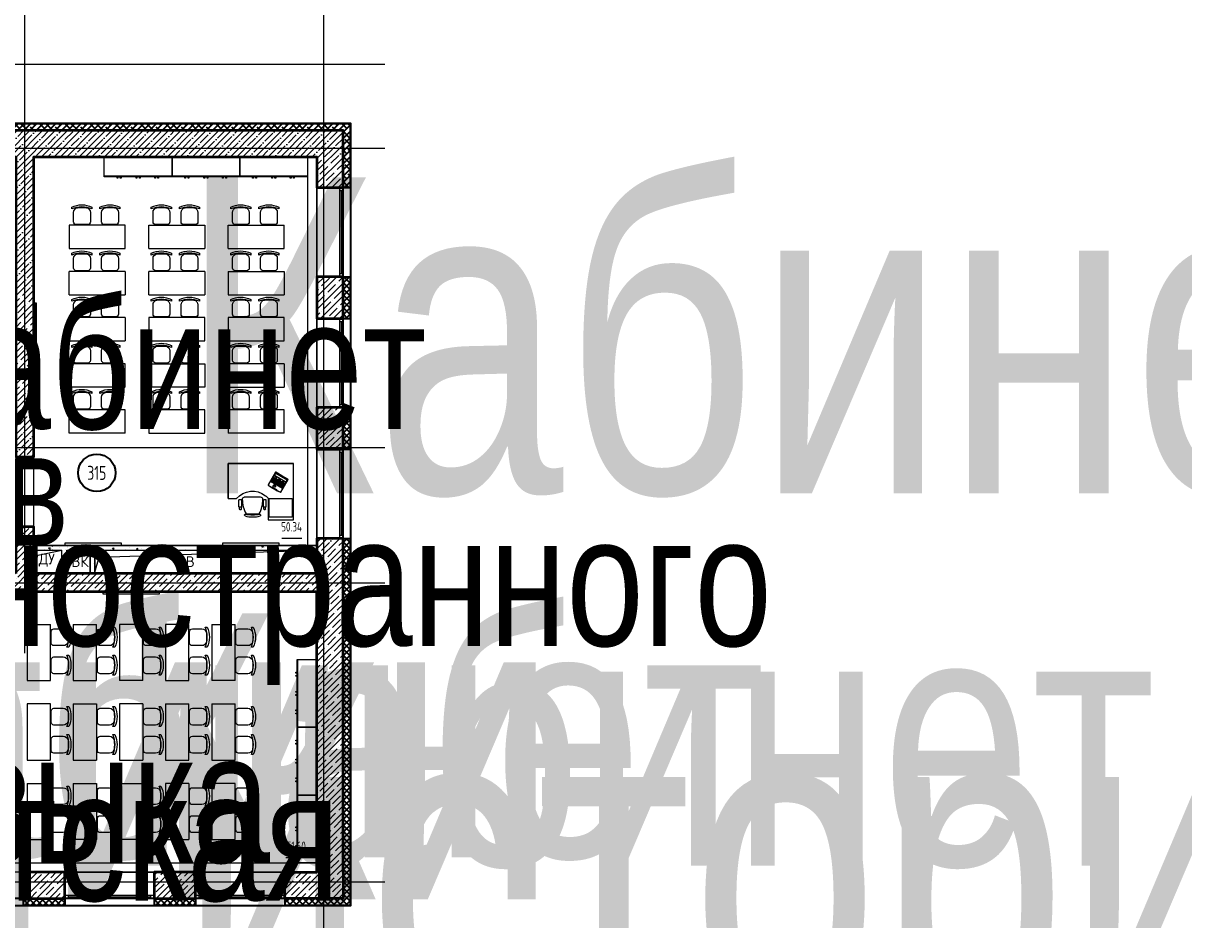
# Model space of a CAD drawing. Header units: millimetres. Extents: x 0 to 168960, y -92093 to 443706.
# Drawn here: x 66761 to 91596, y 303395 to 322580 of the extents above; entities that cross this region are included whole.
import ezdxf
from ezdxf.enums import TextEntityAlignment as Align

# ---------------------------------------------------------------- set-up
doc = ezdxf.new("R2018")
doc.units = ezdxf.units.MM
doc.linetypes.add('осевая', pattern=[50.8, 31.75, -6.35, 6.35, -6.35])
for name, color, linetype, lineweight in [('_0', 7, 'Continuous', 15), ('АР_Названия помещений', 124, 'Continuous', 5), ('АР_Номер помещения', 1, 'Continuous', 25), ('АР_Окна БЛОК', 250, 'Continuous', 13), ('АР_Помещения_площадь', 19, 'Continuous', 9)]:
    doc.layers.add(name, color=color, linetype=linetype, lineweight=lineweight)
doc.layers.add('АР_Сущ.Несущая стена', color=7, linetype='Continuous')
doc.styles.add('ISOCPEUR', font='isocpeur.ttf', dxfattribs={"height": 175})
doc.styles.add('PDF ISOCPEUR', font='isocpeur.ttf')
doc.styles.get("Standard").update_dxf_attribs({"font": 'arial.ttf'})
pattern_1 = [(45, (0, 65599.53), (-134.70384, 134.70384), []), (45, (134.7, 65599.53), (-134.70384, 134.70384), [238.125, -47.625, 0, -47.625])]
pattern_2 = [(45, (0, 65599.53), (-67.35192, 67.35192), []), (135, (0, 65599.53), (-67.35192, -67.35192), [])]

# ---------------------------------------------------------------- blocks, each defined once
blk = doc.blocks.new('ОКНО 1910')
at = {"layer": 'АР_Окна БЛОК', "color": 8, "ltscale": 0.1}
for points in [[(178763, -124525), (180673, -124525), (180673, -125085), (178763, -125085)], [(178763, -125015), (180673, -125015), (180673, -125085), (178763, -125085)], [(178763, -125015), (178833, -125015), (178833, -125085), (178763, -125085)], [(180603, -125015), (180673, -125015), (180673, -125085), (180603, -125085)]]:
    blk.add_lwpolyline(points, close=True, dxfattribs=at)
blk.add_lwpolyline([(178833, -125050), (180603, -125050)], dxfattribs=at)
blk = doc.blocks.new('3 ЭТАЖ')
at = {"layer": 'АР_Сущ.Несущая стена', "ltscale": 0.1}
h = blk.add_hatch(dxfattribs=at)
h.set_pattern_fill('ANSI38', color=8, scale=30)
h.set_pattern_definition([(45, (1, 65599.54), (-67.35192, 67.35192), []), (135, (1, 65599.54), (-202.055763, 67.35192), [238.125, -142.875])])
h.paths.add_polyline_path([(175109, -42907), (174757, -42907), (174757, -43057), (175109, -43057)])
h.paths.add_polyline_path([(182069, -42907), (175109, -42907), (175109, -43057), (181919, -43057), (181919, -44275), (182069, -44275)])
at = {"layer": 'АР_Сущ.Несущая стена', "lineweight": 13, "ltscale": 10000}
h = blk.add_hatch(dxfattribs=at)
h.set_pattern_fill('ANSI35', color=8, scale=30)
h.set_pattern_definition(pattern_1)
h.paths.add_polyline_path([(181918, -43431), (181508, -43431), (181508, -44276), (181918, -44276)])
h.paths.add_polyline_path([(181918, -43058), (175108, -43058), (175108, -43431), (181918, -43431)])
h.paths.add_polyline_path([(175108, -43431), (175108, -43058), (174756, -43058), (174756, -43128), (174756, -43431)])
h.paths.add_polyline_path([(174756, -43431), (174756, -43617), (174913, -43617), (174913, -50035), (175108, -50035), (175108, -43431)])
h.paths.add_polyline_path([(175303, -43617), (181358, -43617), (181358, -44276), (181508, -44276), (181508, -43431), (175108, -43431), (175108, -50035), (175303, -50035)])
h = blk.add_hatch(dxfattribs=at)
h.set_pattern_fill('ANSI35', color=8, scale=30)
h.set_pattern_definition(pattern_1)
h.paths.add_polyline_path([(181918, -46185), (181508, -46185), (181508, -47075), (181918, -47075)])
h.paths.add_polyline_path([(181508, -46185), (181358, -46185), (181358, -47075), (181508, -47075)])
at = {"layer": 'АР_Сущ.Несущая стена', "ltscale": 0.1}
h = blk.add_hatch(dxfattribs=at)
h.set_pattern_fill('ANSI37', color=8, scale=30)
h.set_pattern_definition(pattern_2)
h.paths.add_polyline_path([(182068, -46185), (181918, -46185), (181918, -47075), (182068, -47075)])
at = {"layer": 'АР_Сущ.Несущая стена', "lineweight": 13, "ltscale": 10000}
h = blk.add_hatch(dxfattribs=at)
h.set_pattern_fill('ANSI35', color=8, scale=30)
h.set_pattern_definition(pattern_1)
h.paths.add_polyline_path([(181918, -48985), (181848, -48985), (181508, -48985), (181508, -49830), (181918, -49830)])
h.paths.add_polyline_path([(181508, -48985), (181358, -48985), (181358, -49830), (181508, -49830)])
h.paths.add_polyline_path([(181508, -49830), (181358, -49830), (181358, -49875), (181508, -49875)])
h.paths.add_polyline_path([(181918, -49830), (181508, -49830), (181508, -49875), (181918, -49875)])
at = {"layer": 'АР_Сущ.Несущая стена', "ltscale": 0.1}
h = blk.add_hatch(dxfattribs=at)
h.set_pattern_fill('ANSI37', color=8, scale=30)
h.set_pattern_definition([(45, (-3e-11, 62799.53), (-67.35192, 67.35192), []), (135, (-3e-11, 62799.53), (-67.35192, -67.35192), [])])
h.paths.add_polyline_path([(182068, -48985), (181918, -48985), (181918, -49875), (182068, -49875)])
at = {"layer": 'АР_Сущ.Несущая стена', "lineweight": 13, "ltscale": 10000}
h = blk.add_hatch(dxfattribs=at)
h.set_pattern_fill('ANSI35', color=8, scale=30)
h.set_pattern_definition(pattern_1)
h.paths.add_polyline_path([(181918, -51785), (181848, -51785), (181508, -51785), (181508, -52730), (181918, -52730)])
h.paths.add_polyline_path([(181918, -52730), (181508, -52730), (181508, -59485), (181918, -59485)])
h.paths.add_polyline_path([(181508, -52730), (175108, -52730), (175108, -52925), (181358, -52925), (181358, -58925), (180673, -58925), (180673, -59485), (181508, -59485)])
h.paths.add_polyline_path([(181508, -51785), (181358, -51785), (181358, -52535), (175303, -52535), (175303, -51535), (175108, -51535), (175108, -52730), (181508, -52730)])
h.paths.add_polyline_path([(175108, -52730), (174558, -52730), (174558, -52925), (175108, -52925)])
h.paths.add_polyline_path([(175108, -51535), (174913, -51535), (174913, -52535), (174558, -52535), (174558, -52730), (175108, -52730)])
at = {"layer": 'АР_Сущ.Несущая стена', "ltscale": 0.1}
h = blk.add_hatch(dxfattribs=at)
h.set_pattern_fill('ANSI37', color=8, scale=30)
h.set_pattern_definition([(45, (3e-11, 59781.42), (-67.35192, 67.35192), []), (135, (3e-11, 59781.42), (-67.35192, -67.35192), [])])
h.paths.add_polyline_path([(182073, -51785), (181923, -51785), (181918, -59485), (180673, -59485), (180673, -59635), (182068, -59635)])
at = {"layer": 'АР_Сущ.Несущая стена', "lineweight": 13, "ltscale": 10000}
h = blk.add_hatch(dxfattribs=at)
h.set_pattern_fill('ANSI35', color=8, scale=30)
h.paths.add_polyline_path([(175963, -59130), (175073, -59130), (175073, -59485), (175963, -59485), (175963, -59415)])
h.paths.add_polyline_path([(175963, -58925), (175073, -58925), (175073, -59130), (175963, -59130)])
h = blk.add_hatch(dxfattribs=at)
h.set_pattern_fill('ANSI35', color=8, scale=30)
h.set_pattern_definition(pattern_1)
h.paths.add_polyline_path([(178763, -59130), (177873, -59130), (177873, -59485), (178763, -59485), (178763, -59415)])
h.paths.add_polyline_path([(178763, -58925), (177873, -58925), (177873, -59130), (178763, -59130)])
at = {"layer": 'АР_Сущ.Несущая стена', "ltscale": 0.1}
h = blk.add_hatch(dxfattribs=at)
h.set_pattern_fill('ANSI37', color=8, scale=30)
h.set_pattern_definition([(45, (-2800, 65599.53), (-67.35192, 67.35192), []), (135, (-2800, 65599.53), (-67.35192, -67.35192), [])])
h.paths.add_polyline_path([(175963, -59485), (175073, -59485), (175073, -59635), (175963, -59635)])
h = blk.add_hatch(dxfattribs=at)
h.set_pattern_fill('ANSI37', color=8, scale=30)
h.set_pattern_definition(pattern_2)
h.paths.add_polyline_path([(178763, -59635), (178763, -59485), (177873, -59485), (177873, -59635)])
at = {"layer": 'АР_Сущ.Несущая стена', "color": 8, "ltscale": 0.1}
for points in [[(174756, -42897), (182078, -42897), (182078, -59645), (112993, -59645), (112993, -42897), (133154, -42897)], [(174756, -42907), (182068, -42907), (182068, -44275)], [(181918, -59485), (181918, -43032)], [(181918, -44275), (182078, -44275)], [(181918, -46185), (182078, -46185)], [(182068, -46185), (182068, -47075)], [(181918, -47075), (182078, -47075)], [(181918, -48985), (182078, -48985)], [(182068, -48985), (182068, -49875)], [(181918, -49875), (182078, -49875)], [(182068, -51785), (182068, -59635), (180673, -59635)], [(181918, -51785), (182078, -51785)], [(181918, -59485), (113153, -59485)], [(175073, -59485), (175073, -59645)], [(175963, -59485), (175963, -59645)], [(177873, -59485), (177873, -59645)], [(178763, -59485), (178763, -59645)], [(180673, -59485), (180673, -59645)], [(175963, -59635), (175073, -59635)], [(178763, -59635), (177873, -59635)]]:
    blk.add_lwpolyline(points, dxfattribs=at)
at = {"layer": 'АР_Сущ.Несущая стена', "color": 8, "linetype": 'Continuous', "lineweight": 35, "flags": 128}
for points in [[(174756, -43057), (174756, -43617), (174913, -43617), (174913, -50035), (175303, -50035), (175303, -43617), (181358, -43617), (181358, -44275), (181918, -44275), (181918, -43057), (174756, -43057)], [(175303, -52535), (175303, -51535), (174913, -51535), (174913, -52535)], [(181918, -58925), (181918, -51785), (181358, -51785), (181358, -52535), (175303, -52535)], [(181918, -58925), (181918, -59485), (180673, -59485), (180673, -58925), (181358, -58925), (181358, -52925), (174558, -52925)]]:
    blk.add_lwpolyline(points, dxfattribs=at)
for points in [[(181918, -46185), (181358, -46185), (181358, -47075), (181918, -47075)], [(181918, -48985), (181358, -48985), (181358, -49875), (181918, -49875)], [(175963, -59485), (175963, -58925), (175073, -58925), (175073, -59485)], [(178763, -59485), (178763, -58925), (177873, -58925), (177873, -59485)]]:
    blk.add_lwpolyline(points, close=True, dxfattribs=at)
at = {"layer": 'АР_Сущ.Несущая стена', "color": 8, "rotation": 90}
for p in [(56834, -224949), (56834, -227749)]:
    blk.add_blockref('ОКНО 1910', p, dxfattribs=at)
at = {"layer": 'АР_Сущ.Несущая стена', "color": 8, "linetype": 'Continuous', "lineweight": 35, "rotation": 90}
blk.add_blockref('ОКНО 1910', (56834, -230549), dxfattribs=at)
at = {"layer": 'АР_Сущ.Несущая стена', "color": 8}
for p in [(-2800, 65600), (0, 65600)]:
    blk.add_blockref('ОКНО 1910', p, dxfattribs=at)
blk = doc.blocks.new('*U362')
at = {"color": 8, "style": 'ISOCPEUR', "width": 0.7, "flags": 1}
blk.add_attdef('КАТЕГОРИЯ', (-499, -2092), '', height=250, dxfattribs=at)
at = {"layer": 'АР_Номер помещения', "color": 8, "style": 'ISOCPEUR', "width": 0.7}
blk.add_attdef('НОМЕР_ПОМЕЩЕНИЯ', text='', height=300, dxfattribs=at).set_placement((-17565, 2858), align=Align.MIDDLE_CENTER)
at = {"layer": 'АР_Помещения_площадь', "color": 8, "style": 'ISOCPEUR', "width": 0.7}
blk.add_attdef('ПЛОЩАДЬ_ПОМЕЩЕНИЯ', text='', height=200, dxfattribs=at).set_placement((-1476, 2342), align=Align.MIDDLE_RIGHT)
at = {"layer": 'АР_Помещения_площадь', "color": 8, "lineweight": 30, "width": 0.7, "flags": 104}
blk.add_attdef('ИМЯ_ПОМЕЩЕНИЯ', text='', height=100, dxfattribs=at).set_placement((158, 1217), align=Align.MIDDLE_CENTER)
blk = doc.blocks.new('*U369')
at = {"layer": 'АР_Номер помещения', "color": 8}
blk.add_circle((-21415, -1278), 400, dxfattribs=at)
at = {"layer": 'АР_Помещения_площадь', "color": 8}
blk.add_line((-17031, -2680), (-17454, -2680), dxfattribs=at)
at = {"color": 8, "style": 'ISOCPEUR', "width": 0.7, "flags": 1}
blk.add_attdef('КАТЕГОРИЯ', (-499, -2092), '', height=250, dxfattribs=at)
at = {"layer": 'АР_Номер помещения', "color": 8, "style": 'ISOCPEUR', "width": 0.7}
blk.add_attdef('НОМЕР_ПОМЕЩЕНИЯ', text='', height=300, dxfattribs=at).set_placement((-21415, -1278), align=Align.MIDDLE_CENTER)
at = {"layer": 'АР_Помещения_площадь', "color": 8, "lineweight": 30, "width": 0.7, "flags": 104}
blk.add_attdef('ИМЯ_ПОМЕЩЕНИЯ', text='', height=100, dxfattribs=at).set_placement((158, 1217), align=Align.MIDDLE_CENTER)
at = {"layer": 'АР_Помещения_площадь', "color": 8, "style": 'ISOCPEUR', "width": 0.7}
blk.add_attdef('ПЛОЩАДЬ_ПОМЕЩЕНИЯ', text='', height=200, dxfattribs=at).set_placement((-17027, -2433), align=Align.MIDDLE_RIGHT)
blk = doc.blocks.new('*U370')
at = {"color": 8, "style": 'ISOCPEUR', "width": 0.7, "flags": 1}
blk.add_attdef('КАТЕГОРИЯ', (-499, -2092), '', height=250, dxfattribs=at)
at = {"layer": 'АР_Номер помещения', "color": 8, "style": 'ISOCPEUR', "width": 0.7}
blk.add_attdef('НОМЕР_ПОМЕЩЕНИЯ', text='', height=300, dxfattribs=at).set_placement((-21612, 4249), align=Align.MIDDLE_CENTER)
at = {"layer": 'АР_Помещения_площадь', "color": 8, "style": 'ISOCPEUR', "width": 0.7}
blk.add_attdef('ПЛОЩАДЬ_ПОМЕЩЕНИЯ', text='', height=200, dxfattribs=at).set_placement((-21288, 5859), align=Align.MIDDLE_RIGHT)
at = {"layer": 'АР_Помещения_площадь', "color": 8, "lineweight": 30, "width": 0.7, "flags": 104}
blk.add_attdef('ИМЯ_ПОМЕЩЕНИЯ', text='', height=100, dxfattribs=at).set_placement((158, 1217), align=Align.MIDDLE_CENTER)
blk = doc.blocks.new('*U359')
at = {"color": 8, "style": 'ISOCPEUR', "width": 0.7, "flags": 1}
blk.add_attdef('КАТЕГОРИЯ', (-499, -2092), '', height=250, dxfattribs=at)
at = {"layer": 'АР_Номер помещения', "color": 8, "style": 'ISOCPEUR', "width": 0.7}
blk.add_attdef('НОМЕР_ПОМЕЩЕНИЯ', text='', height=300, dxfattribs=at).set_placement((-13236, 2813), align=Align.MIDDLE_CENTER)
at = {"layer": 'АР_Помещения_площадь', "color": 8, "lineweight": 30, "width": 0.7, "flags": 104}
blk.add_attdef('ИМЯ_ПОМЕЩЕНИЯ', text='', height=100, dxfattribs=at).set_placement((158, 1217), align=Align.MIDDLE_CENTER)
at = {"layer": 'АР_Помещения_площадь', "color": 8, "style": 'ISOCPEUR', "width": 0.7}
blk.add_attdef('ПЛОЩАДЬ_ПОМЕЩЕНИЯ', text='', height=200, dxfattribs=at).set_placement((-11674, -574), align=Align.MIDDLE_RIGHT)
blk = doc.blocks.new('*U345')
at = {"layer": 'АР_Номер помещения', "color": 8}
blk.add_circle((-18203, 7357), 400, dxfattribs=at)
at = {"layer": 'АР_Помещения_площадь', "color": 8}
blk.add_line((-17267, 4206), (-17689, 4206), dxfattribs=at)
at = {"color": 8, "style": 'ISOCPEUR', "width": 0.7, "flags": 1}
blk.add_attdef('КАТЕГОРИЯ', (-499, -2092), '', height=250, dxfattribs=at)
at = {"layer": 'АР_Номер помещения', "color": 8, "style": 'ISOCPEUR', "width": 0.7}
blk.add_attdef('НОМЕР_ПОМЕЩЕНИЯ', text='', height=300, dxfattribs=at).set_placement((-18203, 7357), align=Align.MIDDLE_CENTER)
at = {"layer": 'АР_Помещения_площадь', "color": 8, "style": 'ISOCPEUR', "width": 0.7}
blk.add_attdef('ПЛОЩАДЬ_ПОМЕЩЕНИЯ', text='', height=200, dxfattribs=at).set_placement((-17262, 4452), align=Align.MIDDLE_RIGHT)
at = {"layer": 'АР_Помещения_площадь', "color": 8, "lineweight": 30, "width": 0.7, "flags": 104}
blk.add_attdef('ИМЯ_ПОМЕЩЕНИЯ', text='', height=100, dxfattribs=at).set_placement((158, 1217), align=Align.MIDDLE_CENTER)
blk = doc.blocks.new('*U346')
at = {"color": 8, "style": 'ISOCPEUR', "width": 0.7, "flags": 1}
blk.add_attdef('КАТЕГОРИЯ', (-499, -2092), '', height=250, dxfattribs=at)
at = {"layer": 'АР_Номер помещения', "color": 8, "style": 'ISOCPEUR', "width": 0.7}
blk.add_attdef('НОМЕР_ПОМЕЩЕНИЯ', text='', height=300, dxfattribs=at).set_placement((-20385, 9589), align=Align.MIDDLE_CENTER)
at = {"layer": 'АР_Помещения_площадь', "color": 8, "style": 'ISOCPEUR', "width": 0.7}
blk.add_attdef('ПЛОЩАДЬ_ПОМЕЩЕНИЯ', text='', height=200, dxfattribs=at).set_placement((-14014, 4795), align=Align.MIDDLE_RIGHT)
at = {"layer": 'АР_Помещения_площадь', "color": 8, "lineweight": 30, "width": 0.7, "flags": 104}
blk.add_attdef('ИМЯ_ПОМЕЩЕНИЯ', text='', height=100, dxfattribs=at).set_placement((158, 1217), align=Align.MIDDLE_CENTER)
blk = doc.blocks.new('*U353')
at = {"layer": 'АР_Помещения_площадь', "color": 8}
blk.add_line((-15279, 4470), (-15702, 4470), dxfattribs=at)
at = {"color": 8, "style": 'ISOCPEUR', "width": 0.7, "flags": 1}
blk.add_attdef('КАТЕГОРИЯ', (-499, -2092), '', height=250, dxfattribs=at)
at = {"layer": 'АР_Номер помещения', "color": 8, "style": 'ISOCPEUR', "width": 0.7}
blk.add_attdef('НОМЕР_ПОМЕЩЕНИЯ', text='', height=300, dxfattribs=at).set_placement((-22299, 7132), align=Align.MIDDLE_CENTER)
at = {"layer": 'АР_Помещения_площадь', "color": 8, "style": 'ISOCPEUR', "width": 0.7}
blk.add_attdef('ПЛОЩАДЬ_ПОМЕЩЕНИЯ', text='', height=200, dxfattribs=at).set_placement((-15275, 4717), align=Align.MIDDLE_RIGHT)
at = {"layer": 'АР_Помещения_площадь', "color": 8, "lineweight": 30, "width": 0.7, "flags": 104}
blk.add_attdef('ИМЯ_ПОМЕЩЕНИЯ', text='', height=100, dxfattribs=at).set_placement((158, 1217), align=Align.MIDDLE_CENTER)
blk = doc.blocks.new('*U354')
at = {"color": 8, "style": 'ISOCPEUR', "width": 0.7, "flags": 1}
blk.add_attdef('КАТЕГОРИЯ', (-499, -2092), '', height=250, dxfattribs=at)
at = {"layer": 'АР_Номер помещения', "color": 8, "style": 'ISOCPEUR', "width": 0.7}
blk.add_attdef('НОМЕР_ПОМЕЩЕНИЯ', text='', height=300, dxfattribs=at).set_placement((-15762, 5505), align=Align.MIDDLE_CENTER)
at = {"layer": 'АР_Помещения_площадь', "color": 8, "style": 'ISOCPEUR', "width": 0.7}
blk.add_attdef('ПЛОЩАДЬ_ПОМЕЩЕНИЯ', text='', height=200, dxfattribs=at).set_placement((-9308, 2711), align=Align.MIDDLE_RIGHT)
at = {"layer": 'АР_Помещения_площадь', "color": 8, "lineweight": 30, "width": 0.7, "flags": 104}
blk.add_attdef('ИМЯ_ПОМЕЩЕНИЯ', text='', height=100, dxfattribs=at).set_placement((158, 1217), align=Align.MIDDLE_CENTER)
blk = doc.blocks.new('Стул парты')
at = {"color": 8}
for points in [[(-95, -360, -0.36493), (-180, -259), (-180, -58, -0.414078), (-122, 0), (122, 0, -0.414078), (180, -58), (180, -259, -0.36493), (95, -360, -0.041656)], [(-212, -334, 0.203875), (217, -334), (217, -374, -0.227009), (-212, -374)]]:
    blk.add_lwpolyline(points, format="xyb", close=True, dxfattribs=at)
blk = doc.blocks.new('тумба под доской')
at = {"color": 8}
for points in [[(-1451, -426), (0, -426), (0, 0), (-1451, 0)], [(-1165, -453), (-1149, -453), (-1149, -426), (-1165, -426)], [(-1096, -453), (-1080, -453), (-1080, -426), (-1096, -426)], [(-768, -453), (-752, -453), (-752, -426), (-768, -426)], [(-699, -453), (-683, -453), (-683, -426), (-699, -426)], [(-360, -453), (-344, -453), (-344, -426), (-360, -426)], [(-291, -453), (-275, -453), (-275, -426), (-291, -426)]]:
    blk.add_lwpolyline(points, close=True, dxfattribs=at)
blk.add_lwpolyline([(-1451, -410), (0, -410)], dxfattribs=at)
blk = doc.blocks.new('A$C3da1b1ea')
at = {"color": 8, "lineweight": 0}
blk.add_lwpolyline([(0, 0), (50, 0), (50, -1200), (0, -1200), (0, 0)], dxfattribs=at)
blk = doc.blocks.new('laptop')
at = {"color": 8}
for p, q in [((-150, 325), (-155, 323)), ((-150, 325), (-155, 323)), ((-155, 323), (-155, 10)), ((-155, 323), (-155, 10)), ((-150, 313), (-155, 311)), ((0, 326), (-150, 325)), ((0, 326), (-150, 325)), ((0, 314), (-150, 313)), ((-143, 309), (-140, 310)), ((-143, 254), (-143, 309)), ((-140, 253), (-143, 254)), ((-140, 310), (140, 310)), ((140, 253), (-140, 253)), ((150, 325), (0, 326)), ((150, 325), (0, 326)), ((150, 313), (0, 314)), ((140, 310), (143, 309)), ((143, 254), (140, 253)), ((143, 309), (143, 254)), ((155, 323), (150, 325)), ((155, 323), (150, 325)), ((155, 311), (150, 313)), ((155, 10), (155, 323)), ((155, 10), (155, 323)), ((155, 248), (-155, 248)), ((-155, 10), (-155, 8)), ((-155, 8), (-152, 5)), ((-152, 5), (-150, 5)), ((-150, 5), (0, 0)), ((-147, 210), (-147, 234)), ((-147, 210), (-147, 100)), ((147, 210), (-147, 210)), ((-147, 210), (-72, 210)), ((-130, 194), (-147, 194)), ((147, 192), (-147, 192)), ((147, 173), (-147, 173)), ((147, 155), (-147, 155)), ((147, 137), (-147, 137)), ((147, 118), (-147, 118)), ((147, 100), (-147, 100)), ((-138, 192), (-138, 173)), ((-137, 244), (-96, 244)), ((-130, 210), (-130, 194)), ((-129, 173), (-129, 155)), ((-128, 210), (-128, 194)), ((76, 194), (-128, 194)), ((-123, 155), (-123, 137)), ((-123, 118), (-123, 100)), ((-119, 192), (-119, 173)), ((-114, 137), (-114, 118)), ((-111, 210), (-111, 194)), ((-110, 173), (-110, 155)), ((-103, 155), (-103, 137)), ((-99, 192), (-99, 173)), ((-98, 118), (-98, 100)), ((-94, 210), (-94, 194)), ((-94, 137), (-94, 118)), ((-68, 219), (-92, 243)), ((-90, 173), (-90, 155)), ((-84, 155), (-84, 137)), ((-80, 192), (-80, 173)), ((-77, 210), (-77, 194)), ((-75, 137), (-75, 118)), ((-74, 118), (-74, 100)), ((-71, 173), (-71, 155)), ((-64, 155), (-64, 137)), ((-60, 210), (-60, 194)), ((-60, 192), (-60, 173)), ((-59, 14), (-59, 1)), ((59, 14), (-59, 14)), ((-59, 1), (-59, 14)), ((-59, 14), (59, 14)), ((-55, 137), (-55, 118)), ((-55, 118), (-55, 100)), ((-51, 173), (-51, 155)), ((-45, 155), (-45, 137)), ((-43, 210), (-43, 194)), ((-41, 192), (-41, 173)), ((-36, 137), (-36, 118)), ((-32, 173), (-32, 155)), ((-26, 210), (-26, 194)), ((-25, 155), (-25, 137)), ((-19, 242), (-21, 242)), ((-21, 242), (-21, 237)), ((-21, 237), (-19, 237)), ((-21, 226), (-21, 220)), ((21, 226), (-21, 226)), ((-21, 220), (21, 220)), ((-21, 192), (-21, 173)), ((-19, 237), (-19, 242)), ((-16, 137), (-16, 118)), ((-12, 173), (-12, 155)), ((-9, 210), (-9, 194)), ((-6, 242), (-8, 242)), ((-8, 242), (-8, 237)), ((-8, 237), (-6, 237)), ((-6, 237), (-6, 242)), ((-6, 155), (-6, 137)), ((-2, 192), (-2, 173)), ((0, 0), (150, 5)), ((3, 137), (3, 118)), ((8, 242), (6, 242)), ((6, 242), (6, 237)), ((6, 237), (8, 237)), ((7, 173), (7, 155)), ((8, 237), (8, 242)), ((8, 210), (8, 194)), ((9, 118), (9, 100)), ((14, 155), (14, 137)), ((18, 192), (18, 173)), ((21, 242), (19, 242)), ((19, 242), (19, 237)), ((19, 237), (21, 237)), ((21, 237), (21, 242)), ((21, 220), (21, 226)), ((23, 137), (23, 118)), ((25, 210), (25, 194)), ((27, 173), (27, 155)), ((29, 118), (29, 100)), ((33, 155), (33, 137)), ((37, 192), (37, 173)), ((42, 210), (42, 194)), ((42, 137), (42, 118)), ((46, 173), (46, 155)), ((48, 118), (48, 100)), ((53, 155), (53, 137)), ((57, 192), (57, 173)), ((59, 210), (59, 194)), ((59, 1), (59, 14)), ((59, 14), (59, 1)), ((62, 137), (62, 118)), ((66, 173), (66, 155)), ((68, 219), (92, 243)), ((68, 118), (68, 100)), ((69, 210), (69, 211)), ((69, 210), (69, 211)), ((147, 210), (69, 210)), ((72, 155), (72, 137)), ((76, 210), (76, 194)), ((76, 192), (76, 173)), ((79, 210), (79, 194)), ((147, 194), (79, 194)), ((81, 137), (81, 118)), ((85, 173), (85, 155)), ((87, 118), (87, 100)), ((90, 118), (90, 100)), ((92, 155), (92, 137)), ((96, 244), (137, 244)), ((96, 210), (96, 194)), ((96, 192), (96, 173)), ((105, 173), (105, 155)), ((109, 137), (109, 100)), ((113, 210), (113, 194)), ((129, 192), (129, 100)), ((130, 210), (130, 194)), ((147, 234), (147, 210)), ((147, 210), (147, 100)), ((150, 5), (153, 6)), ((153, 6), (155, 8)), ((155, 8), (155, 10))]:
    blk.add_line(p, q, dxfattribs=at)
blk.add_lwpolyline([(-52, 79), (-4, 79), (-4, 39), (-52, 39)], close=True, dxfattribs=at)
for centre, radius, start, end in [((-150, 10), 5, 180, 266.4167), ((0, 2405), 2405, 266.4167, 273.5833), ((-137, 234), 10, 90, 180), ((-96, 239), 5, 45, 90), ((-72, 215), 5, 270, 45), ((72, 215), 5, 135, 236.1175), ((96, 239), 5, 90, 135), ((137, 234), 10, 0, 90), ((150, 10), 5, 273.5833, 0)]:
    blk.add_arc(centre, radius, start, end, dxfattribs=at)
blk = doc.blocks.new('мваи')
at = {"color": 8}
for points in [[(95699, 222916), (95154, 222916), (95154, 221715), (96551, 221715), (96551, 222466), (96371, 222466)], [(95699, 222456), (95699, 222916)], [(95741, 222641), (95741, 222493)], [(95752, 222694), (95752, 222646)], [(95789, 222694), (95789, 222646)], [(95800, 222641), (95800, 222493)], [(96260, 222641), (96260, 222493)], [(96271, 222694), (96271, 222646)], [(96308, 222694), (96308, 222646)], [(96324, 222641), (96324, 222493)], [(96551, 222466), (96551, 221715), (95154, 221715)]]:
    blk.add_lwpolyline(points, dxfattribs=at)
blk.add_lwpolyline([(95180, 222864), (95678, 222864), (95678, 222466), (95180, 222466)], close=True, dxfattribs=at)
blk.add_lwpolyline([(96250, 222482, 0.127479), (96170, 222789, 0.028308), (95890, 222789, 0.127479), (95810, 222482, 0.416667), (95858, 222435), (96207, 222435)], format="xyb", dxfattribs=at)
for centre, radius, start, end in [((96030, 222190), 667, 75.9812, 104.0188), ((96030, 221982), 829, 78.7648, 101.2352)]:
    blk.add_arc(centre, radius, start, end, dxfattribs=at)
for points in [[(95868, 222795), (95858, 222800), (95852, 222821), (95863, 222832)], [(95863, 222832), (95863, 222837), (95868, 222837), (95868, 222837)], [(96191, 222837), (96202, 222832), (96207, 222816), (96197, 222800)], [(96197, 222800), (96197, 222800), (96197, 222795), (96191, 222795)], [(95741, 222641), (95757, 222652), (95778, 222652), (95800, 222641)], [(95752, 222694), (95757, 222705), (95768, 222710), (95778, 222705)], [(95778, 222705), (95784, 222699), (95784, 222699), (95789, 222694)], [(96260, 222641), (96281, 222652), (96302, 222652), (96324, 222641)], [(96271, 222694), (96276, 222705), (96292, 222710), (96302, 222705)], [(96302, 222705), (96302, 222699), (96308, 222699), (96308, 222694)], [(95757, 222403), (95736, 222419), (95715, 222435), (95699, 222456)], [(95800, 222493), (95778, 222482), (95757, 222482), (95741, 222493)], [(96371, 222466), (96218, 222281), (95942, 222249), (95757, 222403)], [(96250, 222482), (96255, 222456), (96234, 222435), (96207, 222435)], [(96324, 222493), (96302, 222482), (96281, 222482), (96260, 222493)]]:
    blk.add_open_spline(points, degree=3, dxfattribs=at)
at = {"color": 8, "rotation": 150}
blk.add_blockref('laptop', (95567, 222259), dxfattribs=at)

msp = doc.modelspace()

# ---------------------------------------------------------------- hatches: boundary and pattern name
at = {"layer": '_0', "ltscale": 100}
h = msp.add_hatch(dxfattribs=at)
h.set_pattern_fill('AR-CONC', color=256, scale=2, angle=90)
h.set_pattern_definition([(140, (9400.96, 508557.5), (31.87817, 364.36934), [38.1, -419.1]), (85, (9400.96, 508557.5), (-382.1137, -70.48684), [30.48, -335.2812]), (190.45144, (9403.62, 508587.86), (-350.2355, 293.8825), [32.38, -356.1805]), (136.1842, (9299.36, 508557.5), (84.0847, 542.1581), [57.15, -628.65]), (186.63556, (9306.37, 508602.7), (-494.8522, 474.8083), [48.57, -534.2712]), (81.18415, (9299.36, 508557.5), (-494.8522, 474.8083), [45.72, -502.9195]), (111, (9324.76, 508608.3), (204.5304, 303.2288), [38.1, -419.1]), (56, (9324.76, 508608.3), (-368.3759, 123.60406), [30.48, -335.28]), (161.45145, (9341.8, 508633.56), (-163.84554, 426.83284), [32.38, -356.1799]), (127.5, (9400.96, 508557.5), (-169.11008, 6.17721), [0, -331.216, 0, -340.36, 0, -336.55]), (97.5, (9400.96, 508557.5), (-200.36115, 133.63933), [0, -194.056, 0, -323.596, 0, -128.27]), (57.5, (9400.96, 508444.21), (11.45749, 271.18119), [0, -127, 0, -396.24, 0, -525.78]), (47.5, (9400.96, 508393.4), (-50.85298, 296.25836), [0, -165.1, 0, -263.144, 0, -373.38])])
h.paths.add_polyline_path([(73001.307, 311406.194), (66991.278, 311406.194), (66991.278, 311306.194), (67591.278, 311306.194), (67591.278, 310803.434), (67691.278, 310803.407), (67691.278, 311306.194), (68191.278, 311306.194), (68191.278, 310803.269), (68291.278, 310803.241), (68291.278, 311306.194), (73001.307, 311306.194)])

# ---------------------------------------------------------------- linework, layer by layer
at = {"layer": '_0', "linetype": 'осевая', "ltscale": 0.3}
for p, q in [((66793.707, 309103.426), (66793.707, 326353.426)), ((73193.707, 301304.542), (73193.707, 326353.426)), ((1843.707, 321703.426), (74501.816, 321703.426)), ((1843.707, 319903.426), (74501.816, 319903.426)), ((1843.707, 313503.426), (74501.816, 313503.426)), ((1843.707, 310603.426), (74501.816, 310603.426)), ((1843.707, 304203.426), (74501.816, 304203.426))]:
    msp.add_line(p, q, dxfattribs=at)
at = {"layer": '_0'}
for p, q in [((68946.305, 318256.219), (67746.305, 318256.219)), ((67746.305, 318256.219), (67746.305, 317756.219)), ((68946.305, 317756.219), (68946.305, 318256.219)), ((69446.305, 317756.219), (69446.305, 318256.219)), ((69446.305, 318256.219), (70646.305, 318256.219)), ((70646.305, 318256.219), (70646.305, 317756.219)), ((71146.305, 317756.219), (71146.305, 318256.219)), ((71146.305, 318256.219), (72346.305, 318256.219)), ((72346.305, 317756.219), (72346.305, 318256.219)), ((67746.305, 317756.219), (68946.305, 317756.219)), ((69446.305, 317756.219), (70646.305, 317756.219)), ((71146.305, 317756.219), (72346.305, 317756.219)), ((68946.305, 317268.712), (67746.305, 317268.712)), ((67746.305, 316768.712), (67746.305, 317268.712)), ((68946.305, 317268.712), (68946.305, 316768.712)), ((70646.305, 317268.712), (69446.305, 317268.712)), ((69446.305, 316768.712), (69446.305, 317268.712)), ((70646.305, 317268.712), (70646.305, 316768.712)), ((71146.305, 317268.712), (71146.305, 316768.712)), ((71146.305, 317268.712), (72346.305, 317268.712)), ((72346.305, 317268.712), (72346.305, 316768.712)), ((67746.305, 316768.712), (68946.305, 316768.712)), ((69446.305, 316768.712), (70646.305, 316768.712)), ((71146.305, 316768.712), (72346.305, 316768.712)), ((68946.305, 316281.206), (67746.305, 316281.206)), ((67746.305, 315781.206), (67746.305, 316281.206)), ((68946.305, 316281.206), (68946.305, 315781.206)), ((69446.305, 316281.206), (69446.305, 315781.206)), ((70646.305, 316281.206), (69446.305, 316281.206)), ((70646.305, 315781.206), (70646.305, 316281.206)), ((71146.305, 316281.206), (71146.305, 315781.206)), ((72346.305, 316281.206), (71146.305, 316281.206)), ((72346.305, 315781.206), (72346.305, 316281.206)), ((67746.305, 315781.206), (68946.305, 315781.206)), ((69446.305, 315781.206), (70646.305, 315781.206)), ((71146.305, 315781.206), (72346.305, 315781.206)), ((68946.305, 315293.7), (67746.305, 315293.7)), ((67746.305, 314793.7), (67746.305, 315293.7)), ((68946.305, 314793.7), (68946.305, 315293.7)), ((69446.305, 315293.7), (69446.305, 314793.7)), ((69446.305, 315293.7), (70646.305, 315293.7)), ((70646.305, 315293.7), (70646.305, 314793.7)), ((72346.305, 315293.7), (71146.305, 315293.7)), ((71146.305, 315293.7), (71146.305, 314793.7)), ((72346.305, 315293.7), (72346.305, 314793.7)), ((68946.305, 314793.7), (67746.305, 314793.7)), ((70646.305, 314793.7), (69446.305, 314793.7)), ((71146.305, 314793.7), (72346.305, 314793.7)), ((68946.305, 314306.194), (67746.305, 314306.194)), ((67746.305, 313806.194), (67746.305, 314306.194)), ((68946.305, 313806.194), (68946.305, 314306.194)), ((69446.305, 314306.194), (69446.305, 313806.194)), ((70646.305, 314306.194), (69446.305, 314306.194)), ((70646.305, 313806.194), (70646.305, 314306.194)), ((71146.305, 314306.194), (71146.305, 313806.194)), ((72346.305, 314306.194), (71146.305, 314306.194)), ((72346.305, 313806.194), (72346.305, 314306.194)), ((68946.305, 313806.194), (67746.305, 313806.194)), ((69446.305, 313806.194), (70646.305, 313806.194)), ((72346.305, 313806.194), (71146.305, 313806.194)), ((66845.397, 309713.432), (67345.397, 309713.432)), ((66845.397, 309713.432), (66845.397, 308513.432)), ((67345.397, 308513.432), (67345.397, 309713.432)), ((67832.903, 309713.432), (68332.903, 309713.432)), ((67832.903, 309713.432), (67832.903, 308513.432)), ((68332.903, 308513.432), (68332.903, 309713.432)), ((69320.409, 309713.432), (68820.409, 309713.432)), ((68820.409, 309713.432), (68820.409, 308513.432)), ((69320.409, 308513.432), (69320.409, 309713.432)), ((70307.915, 309713.432), (69807.915, 309713.432)), ((69807.915, 309713.432), (69807.915, 308513.432)), ((70307.915, 308513.432), (70307.915, 309713.432)), ((70795.421, 309713.432), (71295.421, 309713.432)), ((70795.421, 309713.432), (70795.421, 308513.432)), ((71295.421, 308513.432), (71295.421, 309713.432)), ((66845.397, 308513.432), (67345.397, 308513.432)), ((67832.903, 308513.432), (68332.903, 308513.432)), ((69320.409, 308513.432), (68820.409, 308513.432)), ((69807.915, 308513.432), (70307.915, 308513.432)), ((71295.421, 308513.432), (70795.421, 308513.432)), ((67345.397, 308013.432), (66845.397, 308013.432)), ((66845.397, 308013.432), (66845.397, 306813.432)), ((67345.397, 306813.432), (67345.397, 308013.432)), ((67832.903, 308013.432), (68332.903, 308013.432)), ((67832.903, 308013.432), (67832.903, 306813.432)), ((68332.903, 308013.432), (68332.903, 306813.432)), ((69320.409, 308013.432), (68820.409, 308013.432)), ((68820.409, 308013.432), (68820.409, 306813.432)), ((69320.409, 308013.432), (69320.409, 306813.432)), ((69807.915, 308013.432), (70307.915, 308013.432)), ((69807.915, 308013.432), (69807.915, 306813.432)), ((70307.915, 306813.432), (70307.915, 308013.432)), ((70795.421, 308013.432), (71295.421, 308013.432)), ((70795.421, 308013.432), (70795.421, 306813.432)), ((71295.421, 306813.432), (71295.421, 308013.432)), ((66845.397, 306813.432), (67345.397, 306813.432)), ((67832.903, 306813.432), (68332.903, 306813.432)), ((68820.409, 306813.432), (69320.409, 306813.432)), ((69807.915, 306813.432), (70307.915, 306813.432)), ((70795.421, 306813.432), (71295.421, 306813.432)), ((66845.397, 306313.432), (67345.397, 306313.432)), ((66845.397, 306313.432), (66845.397, 305113.432)), ((67345.397, 306313.432), (67345.397, 305113.432)), ((67832.903, 306313.432), (68332.903, 306313.432)), ((67832.903, 306313.432), (67832.903, 305113.432)), ((68332.903, 306313.432), (68332.903, 305113.432)), ((68820.409, 306313.432), (69320.409, 306313.432)), ((68820.409, 306313.432), (68820.409, 305113.432)), ((69320.409, 305113.432), (69320.409, 306313.432)), ((70307.915, 306313.432), (69807.915, 306313.432)), ((69807.915, 306313.432), (69807.915, 305113.432)), ((70307.915, 306313.432), (70307.915, 305113.432)), ((71295.421, 306313.432), (70795.421, 306313.432)), ((70795.421, 306313.432), (70795.421, 305113.432)), ((71295.421, 305113.432), (71295.421, 306313.432)), ((66845.397, 305113.432), (67345.397, 305113.432)), ((68332.903, 305113.432), (67832.903, 305113.432)), ((69320.409, 305113.432), (68820.409, 305113.432)), ((69807.915, 305113.432), (70307.915, 305113.432)), ((70795.421, 305113.432), (71295.421, 305113.432))]:
    msp.add_line(p, q, dxfattribs=at)
at = {"layer": '_0', "linetype": 'Continuous'}
for p, q in [((68191.278, 311233.173), (68191.278, 310833.173)), ((68291.278, 311233.173), (68291.278, 310833.173))]:
    msp.add_line(p, q, dxfattribs=at)
at = {"layer": '_0'}
for points in [[(73046.303, 311406.194), (66991.278, 311406.194), (66991.278, 319721.793), (73046.303, 319718.293)], [(71033.682, 311406.189), (71033.682, 311459.129), (72233.682, 311459.129), (72233.682, 311406.189)], [(73046.303, 304413.434), (64445.582, 304413.434), (64445.582, 310413.434), (73046.303, 310413.434)]]:
    msp.add_lwpolyline(points, close=True, dxfattribs=at)
at = {"layer": '_0', "ltscale": 0.1}
for points in [[(73046.303, 319718.293), (72846.303, 319718.293), (72846.303, 311406.194)], [(66991.278, 311406.194), (73046.303, 311406.194)], [(66991.278, 311306.194), (67591.278, 311306.194)], [(67591.278, 310803.434), (67591.278, 311306.194)], [(67691.278, 311306.194), (68191.278, 311306.194)], [(67691.278, 310803.407), (67691.278, 311306.194)], [(68191.278, 310803.269), (68191.278, 311306.194)], [(68291.278, 311306.194), (73046.303, 311306.194)], [(68291.278, 310803.241), (68291.278, 311306.194)], [(64445.582, 304613.434), (73046.303, 304613.434), (73046.303, 304413.434)]]:
    msp.add_lwpolyline(points, dxfattribs=at)
at = {"layer": '_0', "const_width": 50}
msp.add_lwpolyline([(67016.278, 316599.086), (67016.278, 315399.086)], dxfattribs=at)
at = {"layer": '_0'}
for points in [[(67660.193, 311406.194), (67660.193, 311459.134), (68858.934, 311459.134), (68858.934, 311406.194)], [(66991.278, 310834.828), (67072.721, 311194.889), (67591.278, 311306.194)], [(67691.278, 310833.173), (67756.01, 311178.924), (68191.278, 311306.194)], [(68291.278, 310833.173), (68386.649, 311154.556), (73001.307, 311306.194)], [(69669.28, 310413.434), (69669.28, 310360.494), (68470.538, 310360.494), (68470.538, 310413.434)]]:
    msp.add_lwpolyline(points, dxfattribs=at)

# ---------------------------------------------------------------- block references
msp.add_blockref('3 ЭТАЖ', (-108312.067, 363338.701), dxfattribs=at)
ref = msp.add_blockref('*U362', (49645.182, 311704.592), dxfattribs=at)
lines = msp.add_mtext('\\W0.8000;Кабинет информатики и информационных\\Pтехнологий с возможностью деления\\Pтрансформируемой перегородкой на два\\Pпомещения', dxfattribs={"layer": 'АР_Названия помещений', "color": 8, "insert": (33695.117, 321446.171), "char_height": 6603.18335, "width": 1779.62855, "attachment_point": 1})
ref.add_attrib('ИМЯ_ПОМЕЩЕНИЯ', '', (33695.117, 321446.171), dxfattribs={"flags": 104}).embed_mtext(lines)
ref = msp.add_blockref('*U370', (75328.426, 311412.67), dxfattribs=at)
lines = msp.add_mtext('\\W0.8000;Санузлы для мальчиков основной и старшей\\Pшколы', dxfattribs={"layer": 'АР_Названия помещений', "color": 8, "insert": (54841.092, 321948.557), "char_height": 2433.38712, "width": 1779.62855, "attachment_point": 1})
ref.add_attrib('ИМЯ_ПОМЕЩЕНИЯ', '', (54841.092, 321948.557), dxfattribs={"flags": 104}).embed_mtext(lines)
ref = msp.add_blockref('*U369', (89750.953, 314236.605), dxfattribs=at)
ref.add_attrib('НОМЕР_ПОМЕЩЕНИЯ', '315', dxfattribs={"layer": 'АР_Номер помещения', "color": 8, "height": 300, "style": 'ISOCPEUR', "width": 0.7}).set_placement((68335.996, 312958.22), align=Align.MIDDLE_CENTER)
lines = msp.add_mtext('\\W0.8000;Кабинет истории Тип 1', dxfattribs={"layer": 'АР_Названия помещений', "color": 8, "insert": (70091.918, 319278.695), "char_height": 6755.75826, "width": 1470.6573, "attachment_point": 1})
ref.add_attrib('ИМЯ_ПОМЕЩЕНИЯ', '', (70091.918, 319278.695), dxfattribs={"flags": 104}).embed_mtext(lines)
ref.add_attrib('ПЛОЩАДЬ_ПОМЕЩЕНИЯ', '50.34', dxfattribs={"layer": 'АР_Помещения_площадь', "color": 8, "height": 200, "style": 'ISOCPEUR', "width": 0.7}).set_placement((72724.352, 311803.481), align=Align.MIDDLE_RIGHT)
at = {"layer": '_0', "xscale": -1}
for p in [(68494.786, 319716.33), (69945.402, 319716.33), (71396.017, 319716.33)]:
    msp.add_blockref('тумба под доской', p, dxfattribs=at)
at = {"layer": '_0'}
for name, p, rotation in [('Стул парты', (68019.202, 318271.29), 180), ('Стул парты', (68619.202, 318271.29), 180), ('Стул парты', (69719.202, 318271.29), 180), ('Стул парты', (70319.202, 318271.29), 180), ('Стул парты', (71419.202, 318271.29), 180), ('Стул парты', (72019.202, 318271.29), 180), ('Стул парты', (68019.202, 317283.784), 180), ('Стул парты', (68619.202, 317283.784), 180), ('Стул парты', (69719.202, 317283.784), 180), ('Стул парты', (70319.202, 317283.784), 180), ('Стул парты', (71419.202, 317283.784), 180), ('Стул парты', (72019.202, 317283.784), 180), ('Стул парты', (68019.202, 316296.278), 180), ('Стул парты', (68619.202, 316296.278), 180), ('Стул парты', (69719.202, 316296.278), 180), ('Стул парты', (70319.202, 316296.278), 180), ('Стул парты', (71419.202, 316296.278), 180), ('Стул парты', (72019.202, 316296.278), 180), ('Стул парты', (68019.202, 315308.772), 180), ('Стул парты', (68619.202, 315308.772), 180), ('Стул парты', (69719.202, 315308.772), 180), ('Стул парты', (70319.202, 315308.772), 180), ('Стул парты', (71419.202, 315308.772), 180), ('Стул парты', (72019.202, 315308.772), 180), ('Стул парты', (68019.202, 314321.266), 180), ('Стул парты', (68619.202, 314321.266), 180), ('Стул парты', (69719.202, 314321.266), 180), ('Стул парты', (70319.202, 314321.266), 180), ('Стул парты', (71419.202, 314321.266), 180), ('Стул парты', (72019.202, 314321.266), 180), ('мваи', (167699.984, 534872.467), 180), ('Стул парты', (67360.468, 309440.535), 89.99999999999999), ('Стул парты', (68347.974, 309440.535), 89.99999999999999), ('Стул парты', (69335.48, 309440.535), 89.99999999999999), ('Стул парты', (70322.987, 309440.535), 89.99999999999999), ('Стул парты', (71310.493, 309440.535), 89.99999999999999), ('Стул парты', (67360.468, 308840.535), 89.99999999999999), ('Стул парты', (68347.974, 308840.535), 89.99999999999999), ('Стул парты', (69335.48, 308840.535), 89.99999999999999), ('Стул парты', (70322.987, 308840.535), 89.99999999999999), ('Стул парты', (71310.493, 308840.535), 89.99999999999999), ('Стул парты', (67360.468, 307740.535), 89.99999999999999), ('Стул парты', (68347.974, 307740.535), 89.99999999999999), ('Стул парты', (69335.48, 307740.535), 89.99999999999999), ('Стул парты', (70322.987, 307740.535), 89.99999999999999), ('Стул парты', (71310.493, 307740.535), 89.99999999999999), ('Стул парты', (67360.468, 307140.535), 89.99999999999999), ('Стул парты', (68347.974, 307140.535), 89.99999999999999), ('Стул парты', (69335.48, 307140.535), 89.99999999999999), ('Стул парты', (70322.987, 307140.535), 89.99999999999999), ('Стул парты', (71310.493, 307140.535), 89.99999999999999), ('Стул парты', (67360.468, 306040.535), 89.99999999999999), ('Стул парты', (68347.974, 306040.535), 89.99999999999999), ('Стул парты', (69335.48, 306040.535), 89.99999999999999), ('Стул парты', (70322.987, 306040.535), 89.99999999999999), ('Стул парты', (71310.493, 306040.535), 89.99999999999999), ('Стул парты', (67360.468, 305440.535), 89.99999999999999), ('Стул парты', (68347.974, 305440.535), 89.99999999999999), ('Стул парты', (69335.48, 305440.535), 89.99999999999999), ('Стул парты', (70322.987, 305440.535), 89.99999999999999), ('Стул парты', (71310.493, 305440.535), 89.99999999999999)]:
    msp.add_blockref(name, p, dxfattribs=dict(at, rotation=rotation))
ref = msp.add_blockref('*U354', (75660.41, 311143.984), dxfattribs=at)
lines = msp.add_mtext('\\W0.8000;Кабинет иностранного языка с возможностью деления\\Pтрансформируемой перегородкой на два\\Pпомещения', dxfattribs={"layer": 'АР_Названия помещений', "color": 8, "insert": (63967.933, 316678.701), "char_height": 2783.16836, "width": 1720.09065, "attachment_point": 1})
ref.add_attrib('ИМЯ_ПОМЕЩЕНИЯ', '', (63967.933, 316678.701), dxfattribs={"flags": 104}).embed_mtext(lines)
at = {"layer": '_0', "lineweight": 0}
msp.add_blockref('A$C3da1b1ea', (66991.278, 316599.086), dxfattribs=at)
at = {"layer": '_0'}
ref = msp.add_blockref('*U346', (78048.916, 300252.001), dxfattribs=at)
lines = msp.add_mtext('\\W0.8000;Кабинет физики (универсальный)', dxfattribs={"layer": 'АР_Названия помещений', "color": 8, "insert": (60674.386, 310080.666), "char_height": 5351.58418, "width": 1390.04533, "attachment_point": 1})
ref.add_attrib('ИМЯ_ПОМЕЩЕНИЯ', '', (60674.386, 310080.666), dxfattribs={"flags": 104}).embed_mtext(lines)
ref = msp.add_blockref('*U353', (88082.753, 300252.08), dxfattribs=at)
lines = msp.add_mtext('\\W0.8000;Кабинет географии', dxfattribs={"layer": 'АР_Названия помещений', "color": 8, "insert": (68816.811, 309955.239), "char_height": 5401.58418, "width": 1540.04533, "attachment_point": 1})
ref.add_attrib('ИМЯ_ПОМЕЩЕНИЯ', '', (68816.811, 309955.239), dxfattribs={"flags": 104}).embed_mtext(lines)
ref.add_attrib('ПЛОЩАДЬ_ПОМЕЩЕНИЯ', '51.60', dxfattribs={"layer": 'АР_Помещения_площадь', "color": 8, "height": 200, "style": 'ISOCPEUR', "width": 0.7}).set_placement((72808.176, 304968.882), align=Align.MIDDLE_RIGHT)
at = {"layer": '_0', "xscale": -1, "rotation": 270}
for p in [(73046.308, 308965.282), (73046.308, 307514.666), (73046.308, 306064.051)]:
    msp.add_blockref('тумба под доской', p, dxfattribs=at)
at = {"layer": '_0'}
ref = msp.add_blockref('*U359', (64535.513, 305547.896), dxfattribs=at)
lines = msp.add_mtext('\\W0.8000;Учебный кабинет для изучения естествознания:\\Pфизика', dxfattribs={"layer": 'АР_Названия помещений', "color": 8, "insert": (47765.019, 306745.157), "char_height": 4414.35669, "width": 1958.94049, "attachment_point": 1})
ref.add_attrib('ИМЯ_ПОМЕЩЕНИЯ', '', (47765.019, 306745.157), dxfattribs={"flags": 104}).embed_mtext(lines)
ref = msp.add_blockref('*U345', (72460.615, 300542.08), dxfattribs=at)
ref.add_attrib('НОМЕР_ПОМЕЩЕНИЯ', '312', dxfattribs={"layer": 'АР_Номер помещения', "color": 8, "height": 300, "style": 'ISOCPEUR', "width": 0.7}).set_placement((54257.933, 307898.701), align=Align.MIDDLE_CENTER)
lines = msp.add_mtext('\\W0.8000;Лаборантская кабинета физики', dxfattribs={"layer": 'АР_Названия помещений', "color": 8, "insert": (54187.933, 306585.157), "char_height": 2783.16836, "width": 1720.09065, "attachment_point": 1})
ref.add_attrib('ИМЯ_ПОМЕЩЕНИЯ', '', (54187.933, 306585.157), dxfattribs={"flags": 104}).embed_mtext(lines)
ref.add_attrib('ПЛОЩАДЬ_ПОМЕЩЕНИЯ', '14.70', dxfattribs={"layer": 'АР_Помещения_площадь', "color": 8, "height": 200, "style": 'ISOCPEUR', "width": 0.7}).set_placement((55198.855, 304994.494), align=Align.MIDDLE_RIGHT)

# ---------------------------------------------------------------- texts
at = {"layer": '_0', "lineweight": 5, "ltscale": 0.1, "char_height": 229.1932, "attachment_point": 7, "style": 'PDF ISOCPEUR'}
for s, insert in [('ДУ', (67092.731, 310951.49)), ('ВК', (67793.012, 310943.675)), ('ОВ', (70060, 310944.08))]:
    msp.add_mtext(s, dxfattribs=dict(at, insert=insert))

doc.saveas('drawing.dxf')
